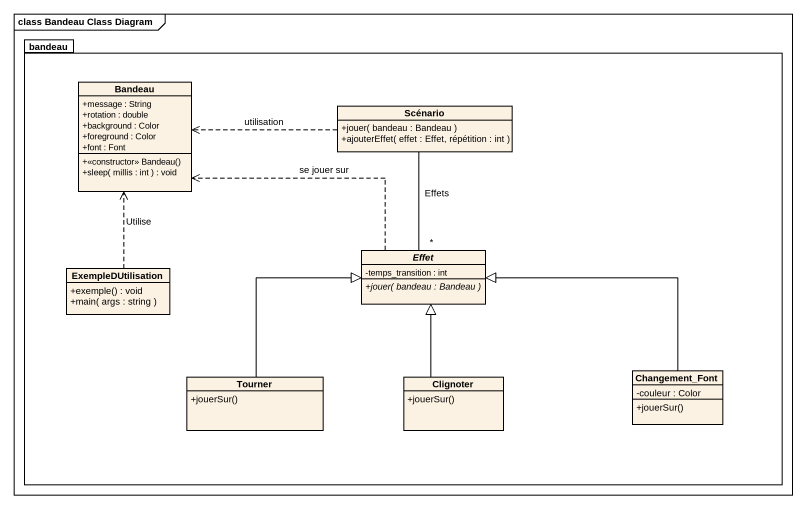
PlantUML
@startuml
mainframe class Bandeau Class Diagram
hide circle
hide empty members
skinparam classAttributeIconSize 0
package bandeau {
  class Bandeau {
    +message : String
    +rotation : double
    +background : Color
    +foreground : Color
    +font : Font
    +<<constructor>> Bandeau()
    +sleep( millis : int ) : void
  }
  class Scénario {
    +jouer( bandeau : Bandeau )
    +ajouterEffet( effet : Effet, répétition : int )
  }
  abstract class Effet {
    -temps_transition : int
    {abstract} +jouer( bandeau : Bandeau )
  }
  class ExempleDUtilisation {
    +exemple() : void
    +main( args : string )
  }
  class Changement_Font {
    -couleur : Color
    +jouerSur()
  }
  class Tourner {
    +jouerSur()
  }
  class Clignoter {
    +jouerSur()
  }
}
Scénario .left.> Bandeau : utilisation
Scénario -- "*" Effet : Effets
Effet .left.> Bandeau : se jouer sur
ExempleDUtilisation .up.> Bandeau : Utilise
Changement_Font -left-|> Effet
Tourner -up-|> Effet
Clignoter -up-|> Effet
@enduml
